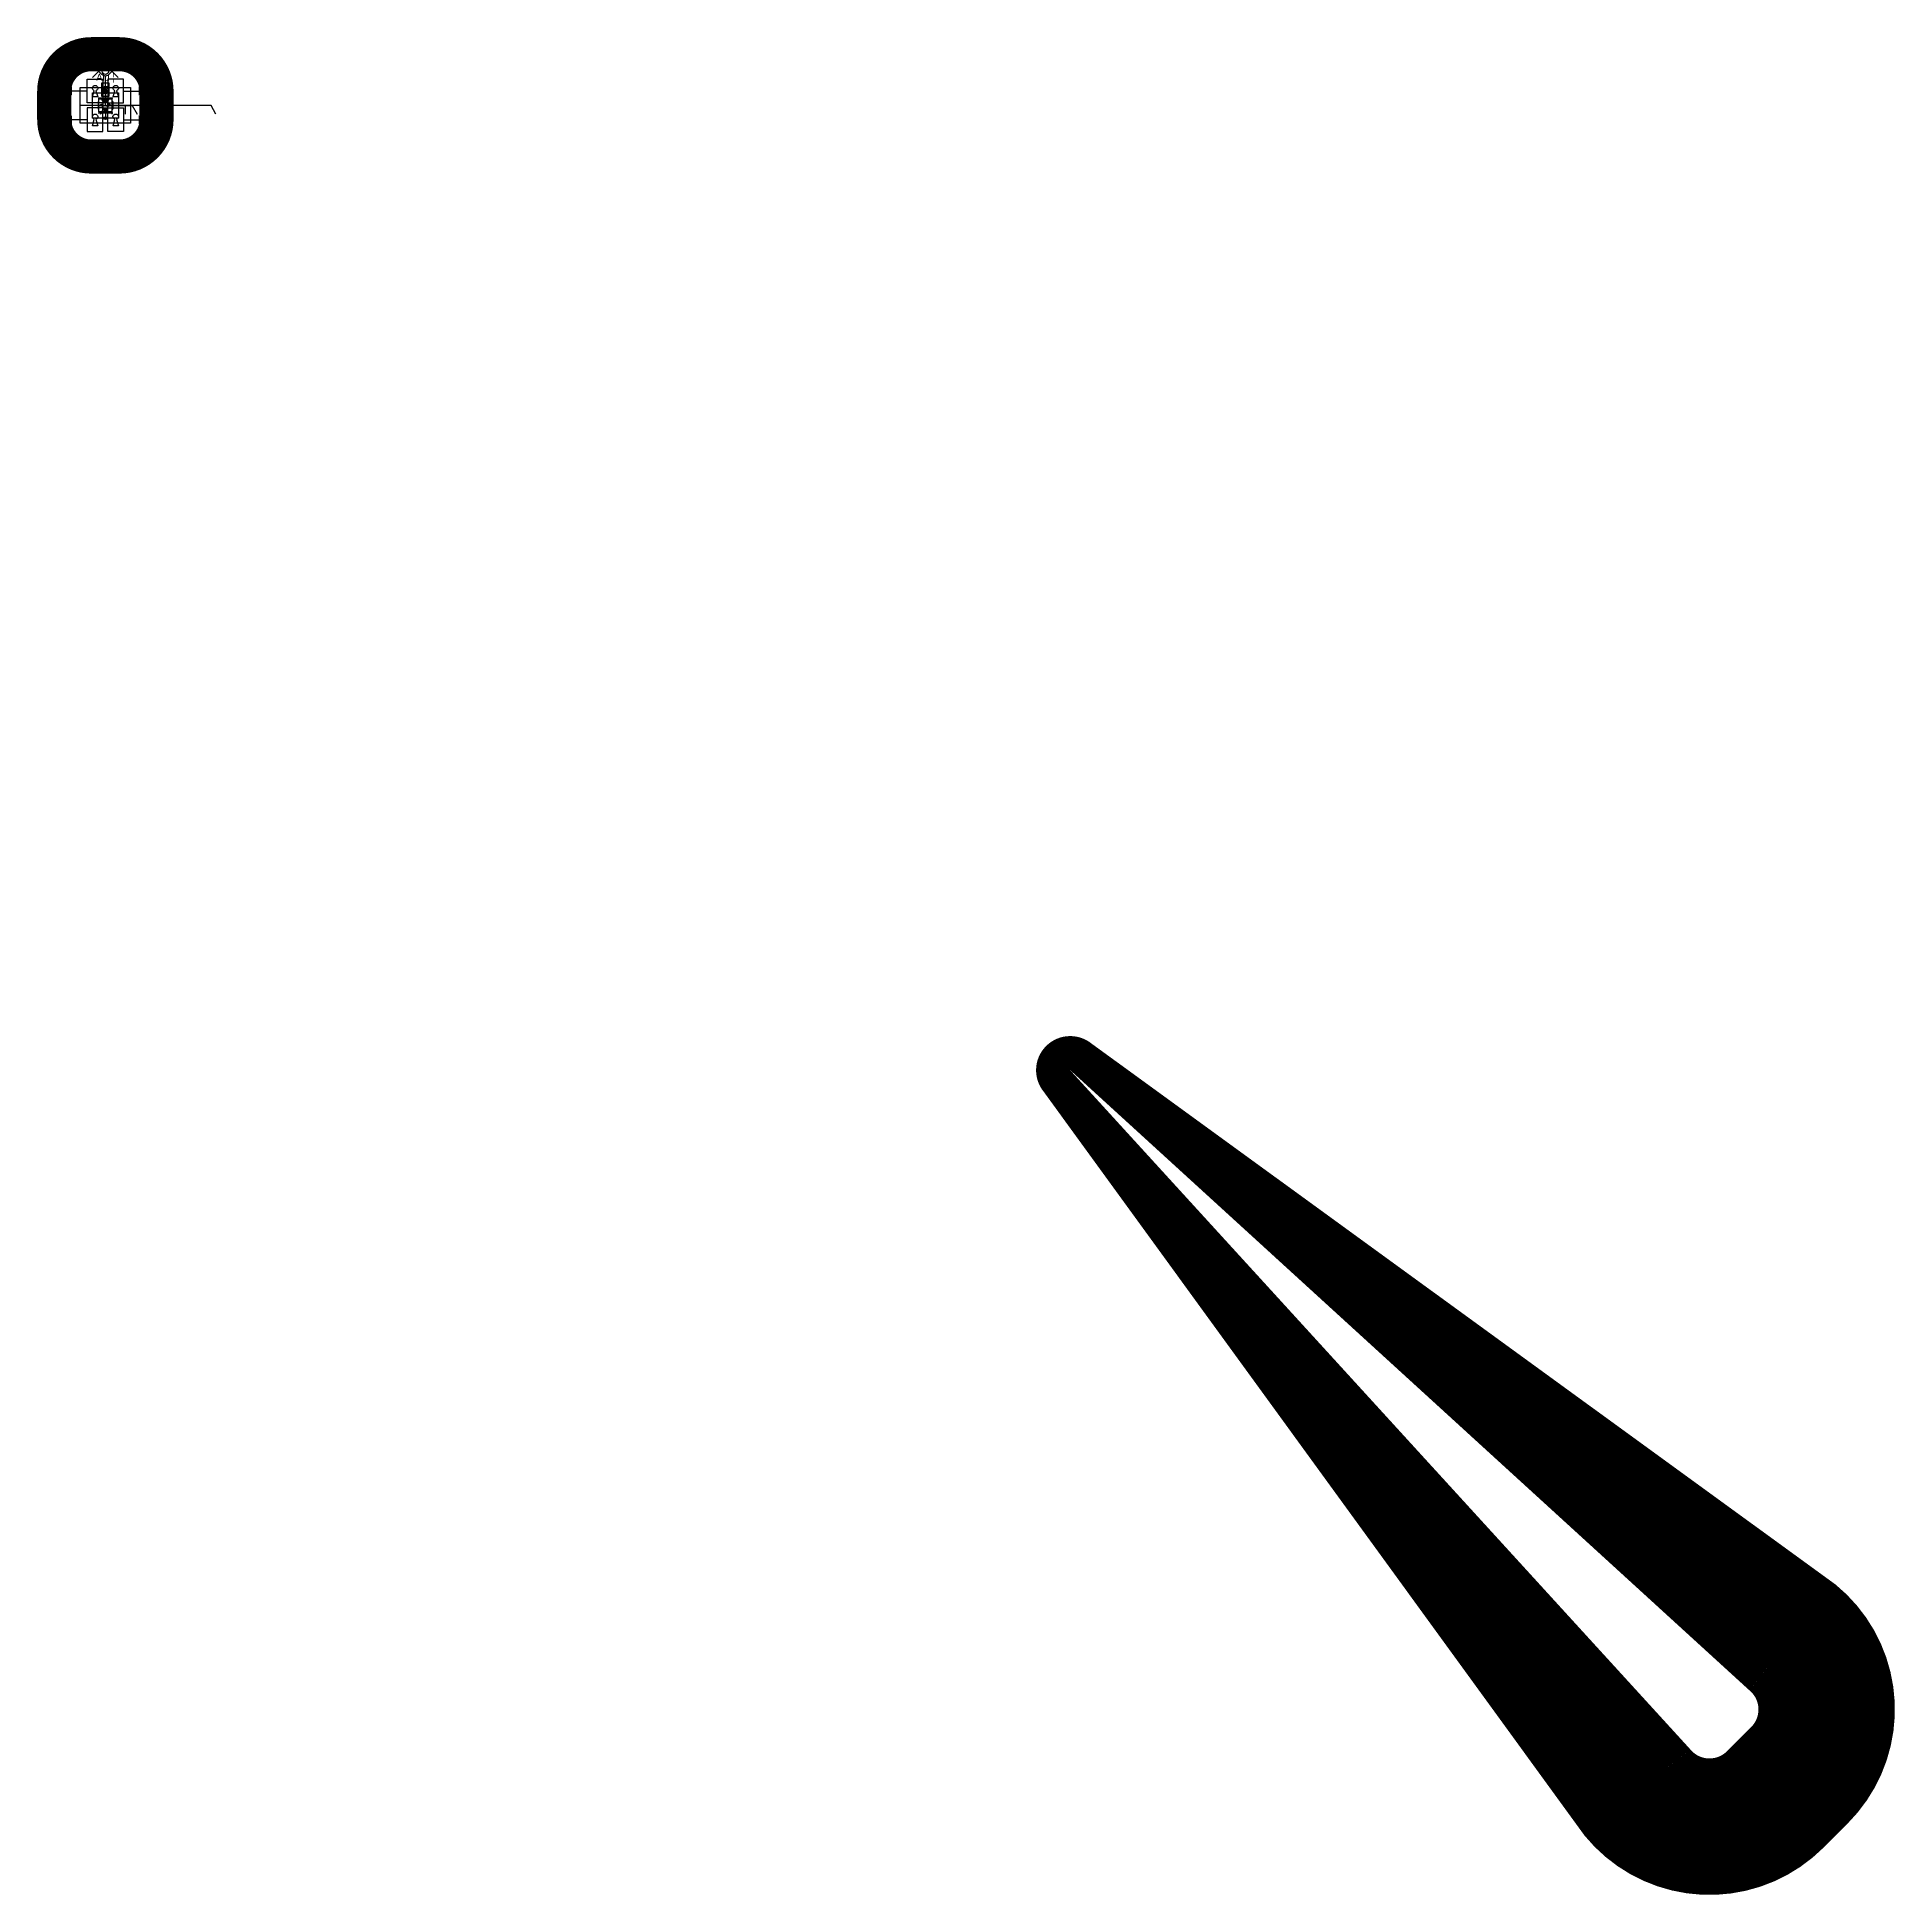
# Model space of a CAD drawing. Header units: metres. Extents: x -591 to 1776, y -567 to 241.
# Drawn here: x -292 to -183.1, y -566.9 to -458 of the extents above; entities that cross this region are included whole.
import ezdxf
from ezdxf.enums import TextEntityAlignment as Align

# ---------------------------------------------------------------- set-up
doc = ezdxf.new("R2010")
doc.units = ezdxf.units.M
doc.set_wipeout_variables(frame=1)
doc.layers.add('0P TE LOSSEN', color=6, linetype='Continuous', plot=False)
for name, color, linetype in [('18c', 1, 'Continuous'), ('25c', 7, 'Continuous'), ("300-01-11_Kroko's", 252, 'Continuous'), ('35c', 2, 'Continuous'), ('50c', 3, 'Continuous')]:
    doc.layers.add(name, color=color, linetype=linetype)
doc.styles.add('ISOPLUS', font='isoplus.shx')
doc.styles.get("Standard").update_dxf_attribs({"font": 'isoplus.shx'})

# ---------------------------------------------------------------- blocks, each defined once
blk = doc.blocks.new('CAB_AT')
at = {"lineweight": -2, "style": 'ISOPLUS'}
blk.add_attdef('NAAM', text='', height=0.5, dxfattribs=at).set_placement((0.4, 0.61), align=Align.MIDDLE_LEFT)
at = {"lineweight": -2}
blk.add_wipeout([(0, 0.42), (-0.13, 0.4), (-0.25, 0.34), (-0.34, 0.25), (-0.4, 0.13), (-0.42, 0), (-0.4, -0.13), (-0.34, -0.25), (-0.25, -0.34), (-0.13, -0.4), (0, -0.42), (0.13, -0.4), (0.25, -0.34), (0.34, -0.25), (0.4, -0.13), (0.42, 0), (0.4, 0.13), (0.34, 0.25), (0.25, 0.34), (0.13, 0.4)], dxfattribs=at)
for radius in [0.419, 0.188]:
    blk.add_circle((0, 0), radius)
blk = doc.blocks.new('CAB_AW')
at = {"lineweight": -2}
for p, q in [((-0.43, -0.22), (0.43, 0.22)), ((-0.43, 0.22), (0.43, -0.22)), ((0.43, 0.22), (-0.43, 0.22)), ((-0.43, 0.22), (-0.43, -0.22)), ((0.43, 0.22), (0.43, -0.22)), ((0.43, -0.22), (-0.43, -0.22))]:
    blk.add_line(p, q, dxfattribs=at)
at = {"lineweight": -2, "style": 'ISOPLUS'}
blk.add_attdef('NAAM', text='', height=0.5, dxfattribs=at).set_placement((0, 0.71), align=Align.MIDDLE_CENTER)
blk = doc.blocks.new('CAB_ETCS')
at = {"layer": '25c', "style": 'ISOPLUS'}
blk.add_attdef('NAAM', text='', height=0.4, dxfattribs=at).set_placement((0, -1.2), align=Align.MIDDLE_CENTER)
blk.add_wipeout([(-0.375, 0.375), (0.375, 0.375), (0.375, -0.375), (-0.375, -0.375)])
at = {"layer": '18c', "color": 1}
blk.add_lwpolyline([(-0.375, -0.375), (-0.375, 0.375), (0.375, 0.375), (0.375, -0.375)], close=True, dxfattribs=at)
at = {"layer": '18c', "style": 'ISOPLUS'}
blk.add_attdef('BAKEN', text='', height=0.45, dxfattribs=at).set_placement((0, 0), align=Align.MIDDLE_CENTER)
blk = doc.blocks.new('CAB_FOUTCIRKEL')
at = {"layer": '0P TE LOSSEN', "linetype": 'Continuous', "const_width": 2}
blk.add_lwpolyline([(3, -0.83), (3, 0.83, 0.414212), (0.83, 3), (-0.83, 3, 0.414209), (-3, 0.83), (-3, -0.83, 0.414206), (-0.83, -3), (0.83, -3, 0.414209), (3, -0.83, 0.414209)], format="xyb", dxfattribs=at)
at = {"layer": '0P TE LOSSEN', "linetype": 'Continuous'}
blk.add_lwpolyline([(97.9, -99.32, 8, 8, 0), (99.32, -97.9, 8, 8, 0.444134), (98.91, -89.82, 8, 2, 0), (57.2, -55.79, 2, 2, 0.903718), (55.79, -57.2, 2, 8, 0), (89.82, -98.91, 8, 8, 0.444134)], format="xyseb", close=True, dxfattribs=at)
blk.add_attdef('MEETPUNT', (6, 0), '', height=5, dxfattribs=at)
blk = doc.blocks.new('CAB_KAST')
blk.add_lwpolyline([(-0.76, -0.74), (-0.76, 0.74), (0.76, 0.74), (0.76, -0.74)], close=True)
at = {"style": 'ISOPLUS', "width": 0.8}
blk.add_attdef('TYPE', text='', height=0.3, rotation=360, dxfattribs=at).set_placement((0, 0.37), align=Align.MIDDLE)
at = {"color": 2, "lineweight": -2, "style": 'ISOPLUS', "width": 0.8}
blk.add_attdef('NAAM', text='', height=0.39, dxfattribs=at).set_placement((0, -0.37), align=Align.MIDDLE)
blk = doc.blocks.new('CAB_KEET')
at = {"layer": '50c'}
blk.add_lwpolyline([(-1.47, -1.05), (-1.47, 1.05), (1.47, 1.05), (1.47, -1.05)], close=True, dxfattribs=at)
at = {"layer": '18c'}
blk.add_text('Alu ¦', height=0.4, dxfattribs=at).set_placement((0, 1.65), align=Align.MIDDLE_CENTER)
at = {"layer": '35c', "style": 'ISOPLUS', "width": 0.9}
blk.add_attdef('KEETNAAM', text='', height=0.5, dxfattribs=at).set_placement((0, 0), align=Align.MIDDLE_CENTER)
blk = doc.blocks.new('CAB_KROKO')
at = {"layer": "300-01-11_Kroko's", "color": 5, "linetype": 'Continuous', "lineweight": -2}
for p, q in [((2.35, -0.51), (2.35, 0)), ((3.85, -0.51), (3.85, 0))]:
    blk.add_line(p, q, dxfattribs=at)
blk.add_lwpolyline([(6.48, -0.51), (6.2, 0), (0, 0), (-0.28, -0.51)], dxfattribs=at)
at = {"layer": '18c', "style": 'ISOPLUS'}
blk.add_attdef('NAAM', text='', height=0.35, dxfattribs=at).set_placement((3.1, 0.3), align=Align.MIDDLE_CENTER)
blk = doc.blocks.new('CAB_KROKO_SMALL')
at = {"layer": "300-01-11_Kroko's", "color": 5, "linetype": 'Continuous', "lineweight": -2}
for p, q in [((0.39, -0.51), (0.39, 0)), ((1.18, -0.51), (1.18, 0))]:
    blk.add_line(p, q, dxfattribs=at)
blk.add_lwpolyline([(-0.28, -0.51), (0, 0), (1.57, 0), (1.86, -0.51)], dxfattribs=at)
at = {"layer": '18c', "style": 'ISOPLUS'}
blk.add_attdef('NAAM', text='', height=0.35, dxfattribs=at).set_placement((0.79, 0.3), align=Align.MIDDLE_CENTER)
blk = doc.blocks.new('CAB_PAAL')
at = {"color": 5}
for p, q in [((-0.42, 0.45), (0.43, 0.45)), ((0, 0.45), (0, -0.45)), ((0.43, -0.45), (-0.42, -0.45))]:
    blk.add_line(p, q, dxfattribs=at)
at = {"layer": '50c', "linetype": 'Continuous', "style": 'ISOPLUS'}
blk.add_attdef('PAALNR', text='', height=0.45, dxfattribs=at).set_placement((0.75, 0), align=Align.MIDDLE_LEFT)
blk = doc.blocks.new('CAB_RAILCONT')
for p, q in [((-0.21, 0.37), (0.21, 0.37)), ((0, 0), (-0.21, 0.37)), ((0.21, 0.37), (0, 0))]:
    blk.add_line(p, q)
at = {"lineweight": -2, "style": 'ISOPLUS'}
blk.add_attdef('NAAM', text='', height=0.5, dxfattribs=at).set_placement((0.03, 0.85), align=Align.MIDDLE_CENTER)
blk = doc.blocks.new('CAB_SEIN_L')
at = {"color": 3, "lineweight": -2}
for p, q in [((0, 0), (-1.5, 0)), ((0, 0.38), (0, -0.38))]:
    blk.add_line(p, q, dxfattribs=at)
at = {"color": 2, "lineweight": -2, "style": 'ISOPLUS', "width": 0.75}
blk.add_attdef('NAAM', text='', height=0.65, dxfattribs=at).set_placement((0.25, 0), align=Align.MIDDLE_LEFT)
blk = doc.blocks.new('CAB_SEIN_R')
at = {"color": 3, "lineweight": -2}
for p, q in [((0, 0.38), (0, -0.38)), ((1.5, 0), (0, 0))]:
    blk.add_line(p, q, dxfattribs=at)
at = {"color": 2, "lineweight": -2, "style": 'ISOPLUS', "width": 0.75}
blk.add_attdef('NAAM', text='', height=0.65, dxfattribs=at).set_placement((-0.25, 0), align=Align.MIDDLE_RIGHT)
blk = doc.blocks.new('CAB_SPOORSPOEL')
for p, q in [((-0.3375, 0), (-0.275, 0)), ((0.275, 0), (0.3375, 0))]:
    blk.add_line(p, q)
blk.add_spline([(-0.275, 0), (-0.2625, 0.05), (-0.2375, 0.075), (-0.2, 0.075), (-0.175, 0.05), (-0.1625, 0), (-0.1625, -0.025), (-0.175, -0.075), (-0.1875, -0.025), (-0.1875, 0), (-0.175, 0.05), (-0.15, 0.075), (-0.1125, 0.075), (-0.0875, 0.05), (-0.075, 0), (-0.075, -0.025), (-0.0875, -0.075), (-0.1, -0.025), (-0.1, 0), (-0.0875, 0.05), (-0.0625, 0.075), (-0.025, 0.075), (0, 0.05), (0.0125, 0), (0.0125, -0.025), (0, -0.075), (-0.0125, -0.025), (-0.0125, 0), (0, 0.05), (0.025, 0.075), (0.0625, 0.075), (0.0875, 0.05), (0.1, 0), (0.1, -0.025), (0.0875, -0.075), (0.075, -0.025), (0.075, 0), (0.0875, 0.05), (0.1125, 0.075), (0.15, 0.075), (0.175, 0.05), (0.1875, 0), (0.1875, -0.025), (0.175, -0.075), (0.1625, -0.025), (0.1625, 0), (0.175, 0.05), (0.2, 0.075), (0.2375, 0.075), (0.2625, 0.05), (0.275, 0)], degree=3)
at = {"layer": '18c', "style": 'ISOPLUS'}
blk.add_attdef('NAME', text='', height=0.2, dxfattribs=at).set_placement((0, 0.25), align=Align.MIDDLE_CENTER)
blk = doc.blocks.new('CAB_TFSK')
h = blk.add_hatch(color=256)
edge = h.paths.add_edge_path()
edge.add_arc((0, 0.75), 0.0811, 180, 540, ccw=False)
blk.add_hatch(color=256).paths.add_polyline_path([(0.08, 0.36), (-0.08, 0.36), (-0.08, -0.36), (0.08, -0.36)])
h = blk.add_hatch(color=256)
edge = h.paths.add_edge_path()
edge.add_arc((0, -0.75), 0.0811, 180, 540)
for p, q in [((0, 0.75), (0, 0.36)), ((0, -0.36), (0, -0.75))]:
    blk.add_line(p, q)
blk.add_lwpolyline([(0.08, 0.36), (-0.08, 0.36), (-0.08, -0.36), (0.08, -0.36)], close=True)
for centre in [(0, 0.75), (0, -0.75)]:
    blk.add_circle(centre, 0.0811)
at = {"layer": '18c', "style": 'ISOPLUS'}
blk.add_attdef('NAME', text='', height=0.35, dxfattribs=at).set_placement((0.25, 0), align=Align.MIDDLE_LEFT)
blk = doc.blocks.new('CAB_Tf_Slot')
for p, q in [((-0.2, 0), (0.2, 0)), ((0, 0.52), (0, 0))]:
    blk.add_line(p, q)
blk.add_lwpolyline([(-0.2, 1.32), (0.2, 1.32), (0.2, 0.52), (-0.2, 0.52)], close=True)
blk.add_lwpolyline([(-0.1, 0.72), (-0.05, 0.93, -4), (0.05, 0.93), (0.1, 0.72)], format="xyb", close=True)
at = {"style": 'ISOPLUS'}
blk.add_attdef('NAAMSEIN', text='', height=0.3, dxfattribs=at).set_placement((0, 1.52), align=Align.MIDDLE)
blk.add_attdef('SLOT', text='', height=0.3, dxfattribs=at).set_placement((0, 1.92), align=Align.MIDDLE_CENTER)
blk = doc.blocks.new('CAB_VD')
at = {"color": 1, "linetype": 'Continuous'}
blk.add_line((0, 0), (1, 0), dxfattribs=at)
at = {"linetype": 'Continuous'}
blk.add_wipeout([(-0.15, 0.15), (0.15, 0.15), (0.15, -0.15), (-0.15, -0.15)], dxfattribs=at)
at = {"color": 1, "linetype": 'Continuous'}
for p, q in [((0.15, 0.15), (-0.15, 0.15)), ((-0.15, 0.15), (-0.15, -0.15)), ((0.15, -0.15), (0.15, 0.15)), ((-0.15, -0.15), (0.15, -0.15))]:
    blk.add_line(p, q, dxfattribs=at)
blk.add_text('VD', height=0.15, dxfattribs=at).set_placement((0, 0), align=Align.MIDDLE_CENTER)
blk = doc.blocks.new('CAB_WEGLICHT')
at = {"layer": '25c', "color": 7, "linetype": 'Continuous'}
for centre in [(-0.37, 2.39), (0, 2), (0.38, 2.39)]:
    blk.add_circle(centre, 0.188, dxfattribs=at)
at = {"layer": '35c', "linetype": 'Continuous'}
for p, q in [((-0.75, 3.14), (0.75, 1.64)), ((0.75, 3.14), (-0.75, 1.64)), ((0, 0), (0, 1.72)), ((-0.38, 0), (0.38, 0))]:
    blk.add_line(p, q, dxfattribs=at)
blk.add_lwpolyline([(0.75, 3.52), (0, 2.77), (-0.75, 3.52)], dxfattribs=at)
at = {"layer": '35c'}
blk.add_lwpolyline([(0.58, 2.2), (0.21, 1.81, -0.427744), (-0.2, 1.81), (-0.58, 2.2, -0.659898), (-0.37, 2.68), (0.38, 2.68, -0.659898)], format="xyb", close=True, dxfattribs=at)
at = {"style": 'ISOPLUS'}
blk.add_attdef('NAAM', text='', height=0.75, dxfattribs=at).set_placement((1.5, 2.4), align=Align.MIDDLE_CENTER)
blk = doc.blocks.new('DAVG')
for p, q in [((-1.06, 0.84), (-2.46, 0.84)), ((1.06, 0.84), (2.46, 0.84)), ((-1.06, -0.84), (-2.46, -0.84)), ((1.06, -0.84), (2.46, -0.84))]:
    blk.add_line(p, q)
for points in [[(-2.46, 0.84, 0, 0.5, 0), (-1.96, 0.84, 0.44, 0.44, 0)], [(2.46, 0.84, 0, 0.5, 0), (1.96, 0.84, 0.44, 0.44, 0)], [(-2.46, -0.84, 0, 0.5, 0), (-1.96, -0.84, 0.44, 0.44, 0)], [(2.46, -0.84, 0, 0.5, 0), (1.96, -0.84, 0.44, 0.44, 0)]]:
    blk.add_lwpolyline(points, format="xyseb")
for points in [[(-0.15, 0.15), (-1.06, 0.15), (-1.06, 1.53), (-0.15, 1.53)], [(0.15, 0.15), (1.06, 0.15), (1.06, 1.53), (0.15, 1.53)], [(-0.15, -0.15), (-1.06, -0.15), (-1.06, -1.53), (-0.15, -1.53)], [(0.15, -0.15), (1.06, -0.15), (1.06, -1.53), (0.15, -1.53)]]:
    blk.add_lwpolyline(points, close=True)
for points in [[(-0.56, 0.86), (-0.45, 0.5), (-0.75, 0.5), (-0.65, 0.86, -6.974437)], [(0.65, 0.86), (0.76, 0.5), (0.46, 0.5), (0.56, 0.86, -6.974437)], [(-0.56, -0.82), (-0.45, -1.19), (-0.75, -1.19), (-0.65, -0.82, -6.974437)], [(0.65, -0.82), (0.76, -1.19), (0.46, -1.19), (0.56, -0.82, -6.974437)]]:
    blk.add_lwpolyline(points, format="xyb", close=True)
at = {"lineweight": -2}
for tag, p in [('TOP_L', (-1.21, 1.53)), ('BOT_L', (-1.21, -1.53))]:
    blk.add_attdef(tag, text='', height=0.6, dxfattribs=at).set_placement(p, align=Align.MIDDLE_RIGHT)
for tag, p in [('TOP_R', (1.21, 1.53)), ('BOT_R', (1.21, -1.53))]:
    blk.add_attdef(tag, text='', height=0.6, dxfattribs=at).set_placement(p, align=Align.MIDDLE_LEFT)

msp = doc.modelspace()

# ---------------------------------------------------------------- block references
at = {"linetype": 'Continuous'}
msp.add_blockref('CAB_AT', (-288, -462), dxfattribs=at)

# ---------------------------------------------------------------- next in the draw order: block references
msp.add_blockref('CAB_AW', (-288, -462), dxfattribs=at)

# ---------------------------------------------------------------- next in the draw order: block references
msp.add_blockref('CAB_ETCS', (-288, -462), dxfattribs=at)

# ---------------------------------------------------------------- next in the draw order: block references
for name in ['CAB_FOUTCIRKEL', 'CAB_KEET', 'CAB_Tf_Slot', 'CAB_SEIN_L', 'CAB_KAST', 'CAB_PAAL', 'CAB_RAILCONT', 'CAB_TFSK', 'CAB_SEIN_R', 'CAB_SPOORSPOEL', 'CAB_KROKO', 'CAB_KROKO_SMALL']:
    msp.add_blockref(name, (-288, -462), dxfattribs=at)

# ---------------------------------------------------------------- next in the draw order: block references
msp.add_blockref('CAB_VD', (-288, -462), dxfattribs=at)

# ---------------------------------------------------------------- next in the draw order: block references
for name in ['CAB_WEGLICHT', 'DAVG']:
    msp.add_blockref(name, (-288, -462), dxfattribs=at)

doc.saveas('drawing.dxf')
